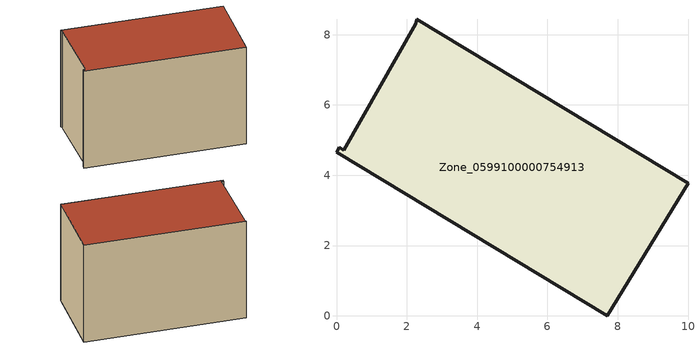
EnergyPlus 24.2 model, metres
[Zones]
Zone_0599100000754913
 floor ground (C_G): 0.21,4.71 2.25,8.31 2.29,8.44 10,3.78 7.71,0 0,4.65 0.09,4.79 z0
 wall outside (C_F): 7.71,0 10,3.78 2.29,8.44 2.25,8.31 0.21,4.71 0.09,4.79 0,4.65 7.71,0 z0:6.01
 roof outside (C_R): 2.25,8.31 0.21,4.71 0.09,4.79 0,4.65 7.71,0 10,3.78 2.29,8.44 z6.01
[BUILDING]
Pand.0599100000754913: North Axis=0; Terrain=City; Loads Convergence Tolerance Value=0.04; Temperature Convergence Tolerance Value=0.4; Solar Distribution=FullExterior; Maximum Number of Warmup Days=25; Minimum Number of Warmup Days=1
[Site:Location]
Rotterdam.The.Hague.AP_ZH_NLD Design_Conditions: Latitude=51.96; Longitude=4.45; Time Zone=1; Elevation=-4.5
[SITE:GROUNDTEMPERATURE:BUILDINGSURFACE]
18, 18, 18, 18, 18, 18, 18, 18, 18, 18, 18, 18
[MATERIAL] Thermal Absorptance=0.9; Solar Absorptance=0.7; Visible Absorptance=0.7
Name | Roughness | Thickness | Conductivity | Density | Specific Heat
G.TC.1946-1964 | MediumSmooth | 0.15 | 1 | 540 | 1210
F.TC.1946-1964 | Rough | 0.3 | 0.857143 | 1920 | 840
R.TC.1946-1964 | MediumRough | 0.2 | 0.235294 | 1500 | 1000
[CONSTRUCTION]
C_G: G.TC.1946-1964
C_F: F.TC.1946-1964
C_R: R.TC.1946-1964
[ZONE]
Zone_0599100000754913: Type=1; Multiplier=1; Ceiling Height=Autocalculate; Volume=Autocalculate; Floor Area=autocalculate; Part of Total Floor Area=Yes
[ZONEINFILTRATION:DESIGNFLOWRATE]
Infil_Zone_0599100000754913: Zone or ZoneList or Space or SpaceList=Zone_0599100000754913; Schedule=AlwaysOn; Design Flow Rate Calculation Method=Flow/Area; Flow Rate per Floor Area=0.003; Constant Term Coefficient=1; Temperature Term Coefficient=0; Velocity Term Coefficient=0; Velocity Squared Term Coefficient=0
[HVACTEMPLATE:ZONE:IDEALLOADSAIRSYSTEM]
Zone_0599100000754913: Maximum Heating Supply Air Temperature=50; Minimum Cooling Supply Air Temperature=13; Maximum Heating Supply Air Humidity Ratio=0.0156; Minimum Cooling Supply Air Humidity Ratio=0.0077; Heating Limit=NoLimit; Cooling Limit=NoLimit; Dehumidification Control Type=ConstantSensibleHeatRatio; Cooling Sensible Heat Ratio=0.7; Dehumidification Setpoint=60; Humidification Control Type=None; Humidification Setpoint=30; Outdoor Air Method=None; Outdoor Air Flow Rate per Person=0.00944; Outdoor Air Flow Rate per Zone Floor Area=0; Outdoor Air Flow Rate per Zone=0; Demand Controlled Ventilation Type=None; Outdoor Air Economizer Type=NoEconomizer; Heat Recovery Type=None; Sensible Heat Recovery Effectiveness=0.7; Latent Heat Recovery Effectiveness=0.65
[ZONECONTROL:THERMOSTAT]
ThermostatControl_Zone_0599100000754913: Zone or ZoneList=Zone_0599100000754913; Control Type Schedule=DualSetpointControlType; Control 1=Thermostat_Zone_0599100000754913; Temperature Difference Between Cutout And Setpoint=0
[THERMOSTATSETPOINT:DUALSETPOINT]
Thermostat_Zone_0599100000754913: Heating Setpoint Temperature Schedule=HeatingSetpoint_Zone_0599100000754913; Cooling Setpoint Temperature Schedule=CoolingSetpoint_Zone_0599100000754913
[SCHEDULE:COMPACT]
HeatingSetpoint_Zone_0599100000754913: Through: 12/31, For: AllDays, Until: 24:00, 21
CoolingSetpoint_Zone_0599100000754913: Through: 12/31, For: AllDays, Until: 24:00, 24
DualSetpointControlType: Through: 12/31, For: AllDays, Until: 24:00, 4
AlwaysOn: Through: 12/31, For: AllDays, Until: 24:00, 1
